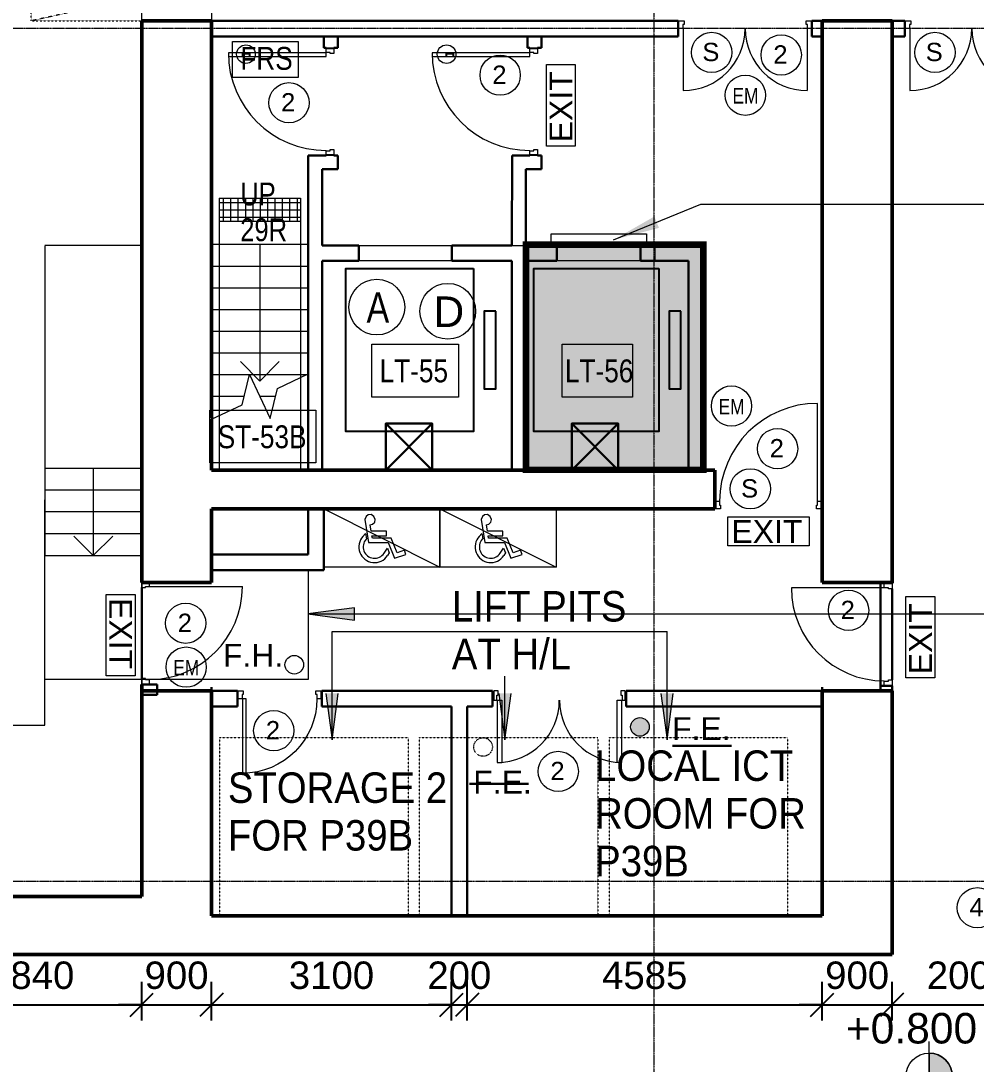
# Model space of a CAD drawing. Header units: millimetres. Extents: x -309924 to 219496, y -330797 to 211873.
# Drawn here: x 91681 to 104012, y 161093 to 174556 of the extents above; entities that cross this region are included whole.
import ezdxf

# ---------------------------------------------------------------- set-up
doc = ezdxf.new("R2010")
doc.units = ezdxf.units.MM
for name, pattern in [('Dash', [6, 3, -3]), ('Dash 1_16_', [3.175, 1.5875, -1.5875]), ('Grid Line', [21, 12, -3, 3, -3]), ('Hidden', [2.25, 1, -1.25]), ('Overhead', [1.8, 1.2, -0.6]), ('SMALL DASH', [1.06, 0.53, -0.53])]:
    doc.linetypes.add(name, pattern=pattern)
for name, color, linetype, lineweight in [('A-325-M_DOOR', 7, 'Continuous', 13), ('A-325-M_DOOR-3', 31, 'Continuous', 13), ('A-325-M_DOOR__FRAME', 7, 'Continuous', 18), ('A-325-M_DOOR_GLASS', 31, 'Continuous', 13), ('A-ANNO-DIMS', 7, 'Continuous', 9), ('A-ANNO-NOTE', 7, 'Continuous', 5), ('A-DETL', 102, 'Continuous', 5), ('A-DETL-GENF', 7, 'Continuous', 5), ('A-DETL-GENF-HDLN', 7, 'Hidden', 5), ('A-DOOR', 7, 'Continuous', 5), ('A-DOOR-OPNG', 7, 'Continuous', 18), ('A-FLOR', 7, 'Continuous', 18), ('G-ANNO-DIMS', 7, 'Continuous', 5), ('G-ANNO-TEXT', 7, 'Continuous', 5), ('I-WALL', 7, 'Continuous', 9), ('OAP280_C', 210, 'Continuous', 50), ('PHASE 2', 53, 'Dash 1_16_', 0), ('PHASE 2 UNDERLINE', 10, 'SMALL DASH', 35), ('REMOVED', 5, 'Dash', 5), ('S-GRID-1', 7, 'Grid Line', 5), ('S-STRS', 7, 'Continuous', 5), ('S-STRS-MBND', 7, 'Continuous', 5), ('UNDERLINE', 10, 'Continuous', 30)]:
    doc.layers.add(name, color=color, linetype=linetype, lineweight=lineweight)
doc.layers.add('A-Evtr', color=4, linetype='Continuous')
doc.styles.add('Arial Narrow_1', font='ARIALN.TTF', dxfattribs={"height": 294.984802})
doc.styles.add('Arial_1', font='arial.ttf', dxfattribs={"height": 393.413174})
doc.styles.add('Arial_11', font='arial.ttf', dxfattribs={"height": 354.071856})
doc.styles.add('Arial_2', font='arial.ttf', dxfattribs={"height": 1.475299})
doc.styles.add('Arial_5', font='arial.ttf', dxfattribs={"width": 0.9, "height": 393.413174})
doc.styles.add('Arial_6', font='arial.ttf', dxfattribs={"height": 1.18024})
doc.styles.add('Arial_7', font='arial.ttf', dxfattribs={"width": 0.8, "height": 1.967066})
doc.styles.add('Arial_8', font='arial.ttf', dxfattribs={"width": 0.8, "height": 295.05988})
doc.dimstyles.new('Diagonal_-_2_0mm_Arial', dxfattribs={"dimscale": 304.8, "dimtxt": 500, "dimasz": 0.984252, "dimexe": 0.984252, "dimexo": 0.984252, "dimgap": 0.656168, "dimtad": 1, "dimdec": 0, "dimrnd": 5, "dimzin": 0, "dimdsep": 46, "dimtxsty": 'Arial_11', "dimblk1": 'OBLIQUE', "dimblk2": 'OBLIQUE', "dimsah": 1, "dimcen": 0.09, "dimdle": 0.656168, "dimadec": 0, "dimazin": 0, "dimtfac": 1, "dimtdec": 4, "dimtix": 1, "dimtmove": 0, "dimatfit": 3, "dimfxl": 1, "dimtvp": 1, "dimtolj": 1, "dimtzin": 0, "dimarcsym": 2})

# ---------------------------------------------------------------- blocks, each defined once
blk = doc.blocks.new('ARC_ANN_SYMB_LIFT_FRS - FRS-LIFT-5376037-B2_F PLAN _2 OF 2_')
at = {"layer": 'A-ANNO-NOTE'}
blk.add_circle((0, 0), 1.8, dxfattribs=at)
at = {"layer": 'A-ANNO-NOTE', "insert": (0.07, 0.958), "char_height": 1.967, "width": 1.728, "attachment_point": 2, "line_spacing_factor": 0.938532, "style": 'Arial_7'}
blk.add_mtext('A', dxfattribs=at)
blk = doc.blocks.new('Spot Elevations - Spot Elevation - Exterior Filled-23614-B2_F PLAN _2 OF 2_')
at = {"layer": 'G-ANNO-DIMS'}
h = blk.add_hatch(color=256, dxfattribs=at)
edge = h.paths.add_edge_path(flags=0)
edge.add_arc((-2.24, 2.25), 1.5, 0, 90, ccw=False)
edge.add_line((-0.74, 2.25), (-2.24, 2.25))
edge.add_line((-2.24, 2.25), (-2.24, 3.75))
h = blk.add_hatch(color=256, dxfattribs=at)
edge = h.paths.add_edge_path(flags=0)
edge.add_arc((-2.24, 2.25), 1.5, 180, 270, ccw=False)
edge.add_line((-3.74, 2.25), (-2.24, 2.25))
edge.add_line((-2.24, 2.25), (-2.24, 0.75))
for p, q in [((-2.24, 0), (-2.24, 4.5)), ((-2.24, 3.75), (-2.24, 2.25)), ((-4.49, 2.25), (0.01, 2.25)), ((-2.24, 2.25), (-3.74, 2.25)), ((-2.24, 0.75), (-2.24, 2.25)), ((-2.24, 2.25), (-0.74, 2.25))]:
    blk.add_line(p, q, dxfattribs=at)
blk.add_circle((-2.24, 2.25), 1.5, dxfattribs=at)
for start, end in [(360, 90), (180, 270)]:
    blk.add_arc((-2.24, 2.25), 1.5, start, end, dxfattribs=at)
blk = doc.blocks.new('ARC_ANN_SYMB_LIFT_ACCESSIBLE - DISABILITY-LIFT-5376428-B1_F PLAN _2 OF 2_')
at = {"layer": 'A-ANNO-NOTE'}
blk.add_circle((0, 0), 1.8, dxfattribs=at)
at = {"layer": 'A-ANNO-NOTE', "insert": (0.07, 0.958), "char_height": 1.967, "width": 2.352, "attachment_point": 2, "line_spacing_factor": 0.938532, "style": 'Arial_2'}
blk.add_mtext('D', dxfattribs=at)
blk = doc.blocks.new('ARC_ANN_EXIT - ARC_ANN_EXIT-878429-B2_F PLAN _2 OF 2_')
at = {"layer": 'A-ANNO-NOTE'}
for p, q in [((-2.124, 0), (-2.124, 1.862)), ((-2.124, 1.862), (3.134, 1.862)), ((3.134, 1.862), (3.134, 0)), ((3.134, 0), (-2.124, 0))]:
    blk.add_line(p, q, dxfattribs=at)
at = {"layer": 'A-ANNO-NOTE', "insert": (0.406, 1.662), "char_height": 1.4753, "width": 5.454, "attachment_point": 2, "line_spacing_factor": 0.938532, "style": 'Arial_2'}
blk.add_mtext('EXIT', dxfattribs=at)
blk = doc.blocks.new('ARC_OPEN_O10 - 7000x5000mm-43300578-A3_B2_F')
at = {"layer": 'A-DOOR-OPNG', "color": 7, "linetype": 'Overhead', "lineweight": 5}
for p, q in [((-3500, 450), (3500, 450)), ((3500, -450), (-3500, -450))]:
    blk.add_line(p, q, dxfattribs=at)
blk = doc.blocks.new('ARC_OPEN_O10 - 1400x2100mm-44073962-A3_B2_F')
at = {"layer": 'A-DOOR-OPNG', "color": 7, "linetype": 'Overhead', "lineweight": 5}
blk.add_line((700, -450), (-700, -450), dxfattribs=at)
blk = doc.blocks.new('ARC_DOOR_T20_DOUBLE_BASIC - 1500x2100mm-41542107-A3_B2_F')
at = {"layer": 'A-DOOR'}
for p, q in [((-800, 0), (-800, 798)), ((800, 0), (800, 798))]:
    blk.add_line(p, q, dxfattribs=at)
at = {"layer": 'A-DOOR', "lineweight": 9}
for p, q in [((-863, 0), (-803, 0)), ((-788, -100), (-863, -100)), ((-803, 0), (-803, -53)), ((-803, -53), (-788, -53)), ((-788, -53), (-788, -100)), ((788, -100), (788, -53)), ((788, -53), (803, -53)), ((863, -100), (788, -100)), ((803, 0), (863, 0)), ((803, -53), (803, 0))]:
    blk.add_line(p, q, dxfattribs=at)
at = {"layer": 'A-DOOR'}
for centre, start, end in [((-800, 0), 0, 90), ((800, 0), 90, 180)]:
    blk.add_arc(centre, 799, start, end, dxfattribs=at)
blk = doc.blocks.new('ARC_DOOR_T20_DOUBLE_BASIC - 1500x2100mm-V4-A3_B2_F')
at = {"layer": 'A-DOOR'}
for p, q in [((-800, 0), (-800, 798)), ((800, 0), (800, 798))]:
    blk.add_line(p, q, dxfattribs=at)
at = {"layer": 'A-DOOR', "lineweight": 9}
for p, q in [((-863, 0), (-803, 0)), ((-863, -100), (-863, 0)), ((-788, -100), (-863, -100)), ((-803, 0), (-803, -53)), ((-803, -53), (-788, -53)), ((-788, -53), (-788, -100)), ((788, -100), (788, -53)), ((788, -53), (803, -53)), ((863, -100), (788, -100)), ((803, 0), (863, 0)), ((803, -53), (803, 0)), ((863, 0), (863, -100))]:
    blk.add_line(p, q, dxfattribs=at)
at = {"layer": 'A-DOOR'}
for centre, start, end in [((-800, 0), 0, 90), ((800, 0), 90, 180)]:
    blk.add_arc(centre, 799, start, end, dxfattribs=at)
blk = doc.blocks.new('ARC_DOOR_T10_SINGLE_BASIC - 1200x2100mm-44733128-A3_B2_F')
at = {"layer": 'A-DOOR'}
blk.add_line((631, -150), (631, 1112), dxfattribs=at)
at = {"layer": 'A-DOOR', "lineweight": 9}
for p, q in [((-694, -150), (-634, -150)), ((-619, -250), (-694, -250)), ((-634, -150), (-634, -203)), ((-634, -203), (-619, -203)), ((-619, -203), (-619, -250)), ((619, -250), (619, -203)), ((619, -203), (634, -203)), ((694, -250), (619, -250)), ((634, -150), (694, -150)), ((634, -203), (634, -150))]:
    blk.add_line(p, q, dxfattribs=at)
at = {"layer": 'A-DOOR'}
blk.add_arc((631, -150), 1262, 90, 180, dxfattribs=at)
blk = doc.blocks.new('ARC_DOOR_T10_SINGLE_BASIC - 1325x2100mm-44410475-A3_B2_F')
at = {"layer": 'A-DOOR', "lineweight": 9}
for p, q in [((-587.5, 100), (-662.5, 100)), ((-662.5, 100), (-662.5, 0)), ((-662.5, 0), (-602.5, 0)), ((-602.5, 0), (-602.5, 53)), ((-602.5, 53), (-587.5, 53)), ((-587.5, 53), (-587.5, 100)), ((662.5, 100), (587.5, 100)), ((587.5, 100), (587.5, 53)), ((587.5, 53), (602.5, 53)), ((602.5, 53), (602.5, 0)), ((602.5, 0), (662.5, 0)), ((662.5, 0), (662.5, 100))]:
    blk.add_line(p, q, dxfattribs=at)
at = {"layer": 'A-DOOR'}
blk.add_line((599.5, 0), (599.5, -1199), dxfattribs=at)
blk.add_arc((599.5, 0), 1199, 180, 270, dxfattribs=at)
blk = doc.blocks.new('ARC_DOOR_T10_SINGLE_BASIC - 1325x2100mm-44527885-A3_B2_F')
at = {"layer": 'A-DOOR'}
blk.add_line((599.5, 25), (599.5, 1224), dxfattribs=at)
at = {"layer": 'A-DOOR', "lineweight": 9}
for p, q in [((-662.5, 25), (-602.5, 25)), ((-662.5, -75), (-662.5, 25)), ((-602.5, 25), (-602.5, -28)), ((602.5, 25), (662.5, 25)), ((602.5, -28), (602.5, 25)), ((662.5, 25), (662.5, -75)), ((-587.5, -75), (-662.5, -75)), ((-602.5, -28), (-587.5, -28)), ((-587.5, -28), (-587.5, -75)), ((587.5, -75), (587.5, -28)), ((587.5, -28), (602.5, -28)), ((662.5, -75), (587.5, -75))]:
    blk.add_line(p, q, dxfattribs=at)
at = {"layer": 'A-DOOR'}
blk.add_arc((599.5, 25), 1199, 90, 180, dxfattribs=at)
blk = doc.blocks.new('ARC_ANN_SYMB_TRS - A-38408945-A3_B2_F')
at = {"layer": 'A-DETL-GENF'}
for p, q in [((-1500, 375), (0, 375)), ((-1500, -375), (-1500, 375)), ((-1500, 375), (0, -375)), ((-953, 279), (-969, 238)), ((-926, 298), (-953, 279)), ((-887, 301), (-926, 298)), ((-852, 278), (-887, 301)), ((-836, 240), (-852, 278)), ((0, 375), (0, -375)), ((0, 375), (1500, 375)), ((0, -375), (0, 375)), ((0, 375), (1500, -375)), ((547, 279), (531, 238)), ((574, 298), (547, 279)), ((613, 301), (574, 298)), ((648, 278), (613, 301)), ((664, 240), (648, 278)), ((1500, 375), (1500, -375)), ((-969, 238), (-923, -58)), ((-900, 169), (-870, 178)), ((-887, 86), (-900, 169)), ((-870, 178), (-843, 206)), ((-843, 206), (-836, 240)), ((531, 238), (577, -58)), ((600, 169), (630, 178)), ((613, 86), (600, 169)), ((630, 178), (657, 206)), ((657, 206), (664, 240)), ((-995, 20), (-960, 58)), ((-960, 58), (-948, -10)), ((-690, 86), (-887, 86)), ((-873, -1), (-878, 29)), ((-878, 29), (-690, 29)), ((-690, 29), (-690, 86)), ((505, 20), (540, 58)), ((540, 58), (552, -10)), ((810, 86), (613, 86)), ((627, -1), (622, 29)), ((622, 29), (810, 29)), ((810, 29), (810, 86)), ((-948, -10), (-954, -16)), ((-923, -58), (-668, -58)), ((-631, -1), (-873, -1)), ((-722, -196), (-679, -132)), ((-679, -132), (-655, -193)), ((-668, -58), (-586, -262)), ((-554, -190), (-631, -1)), ((552, -10), (546, -16)), ((577, -58), (832, -58)), ((869, -1), (627, -1)), ((778, -196), (821, -132)), ((821, -132), (845, -193)), ((832, -58), (914, -262)), ((946, -190), (869, -1)), ((-655, -193), (-677, -226)), ((-586, -262), (-441, -213)), ((-459, -156), (-554, -190)), ((-441, -213), (-459, -156)), ((845, -193), (823, -226)), ((914, -262), (1059, -213)), ((1041, -156), (946, -190)), ((1059, -213), (1041, -156)), ((0, -375), (-1500, -375)), ((1500, -375), (0, -375))]:
    blk.add_line(p, q, dxfattribs=at)
for centre, radius in [((-845, -115), 202), ((655, -115), 202), ((-845, -115), 147), ((655, -115), 147)]:
    blk.add_arc(centre, radius, 137.8468, 326.5012, dxfattribs=at)
blk = doc.blocks.new('_Oblique')
at = {"color": 0, "linetype": 'ByBlock', "lineweight": -2}
blk.add_line((-0.5, -0.5), (0.5, 0.5), dxfattribs=at)
blk = doc.blocks.new('*D202')
at = {"layer": 'A-ANNO-DIMS', "color": 0, "lineweight": -2, "transparency": 16777216}
for p, q in [((90401, 161657), (90401, 162157)), ((93241, 161657), (93241, 162157)), ((90201, 161857), (93441, 161857))]:
    blk.add_line(p, q, dxfattribs=at)
at = {"layer": 'Defpoints', "color": 0, "transparency": 16777216}
for p in [(93241, 161857), (90401, 161357), (93241, 161357)]:
    blk.add_point(p, dxfattribs=at)
at = {"layer": 'A-ANNO-DIMS', "color": 0, "lineweight": -2, "transparency": 16777216, "xscale": 299.9999999999999, "yscale": 299.9999999999999, "zscale": 299.9999999999999, "rotation": 180}
blk.add_blockref('_Oblique', (90401, 161857), dxfattribs=at)
at = {"layer": 'A-ANNO-DIMS', "color": 0, "lineweight": -2, "transparency": 16777216, "xscale": 299.9999999999999, "yscale": 299.9999999999999, "zscale": 299.9999999999999}
blk.add_blockref('_Oblique', (93241, 161857), dxfattribs=at)
at = {"layer": 'A-ANNO-DIMS', "color": 0, "transparency": 16777216, "insert": (91821, 162238), "char_height": 354.1, "attachment_point": 5, "style": 'Arial_11'}
blk.add_mtext('\\A1;2840', dxfattribs=at)
blk = doc.blocks.new('*D203')
at = {"layer": 'A-ANNO-DIMS', "color": 0, "lineweight": -2, "transparency": 16777216}
for p, q in [((93241, 161657), (93241, 162157)), ((94141, 161657), (94141, 162157)), ((93241, 161857), (92941, 161857)), ((93241, 161857), (94141, 161857)), ((94141, 161857), (94441, 161857))]:
    blk.add_line(p, q, dxfattribs=at)
at = {"layer": 'Defpoints', "color": 0, "transparency": 16777216}
for p in [(94141, 161857), (93241, 161357), (94141, 161357)]:
    blk.add_point(p, dxfattribs=at)
at = {"layer": 'A-ANNO-DIMS', "color": 0, "lineweight": -2, "transparency": 16777216, "xscale": 299.9999999999999, "yscale": 299.9999999999999, "zscale": 299.9999999999999}
blk.add_blockref('_Oblique', (93241, 161857), dxfattribs=at)
at = {"layer": 'A-ANNO-DIMS', "color": 0, "lineweight": -2, "transparency": 16777216, "xscale": 299.9999999999999, "yscale": 299.9999999999999, "zscale": 299.9999999999999, "rotation": 180}
blk.add_blockref('_Oblique', (94141, 161857), dxfattribs=at)
at = {"layer": 'A-ANNO-DIMS', "color": 0, "transparency": 16777216, "insert": (93691, 162238), "char_height": 354.1, "attachment_point": 5, "style": 'Arial_11'}
blk.add_mtext('\\A1;900', dxfattribs=at)
blk = doc.blocks.new('*D204')
at = {"layer": 'A-ANNO-DIMS', "color": 0, "lineweight": -2, "transparency": 16777216}
for p, q in [((94141, 161657), (94141, 162157)), ((97241, 161657), (97241, 162157)), ((93941, 161857), (97441, 161857))]:
    blk.add_line(p, q, dxfattribs=at)
at = {"layer": 'Defpoints', "color": 0, "transparency": 16777216}
for p in [(97241, 161857), (94141, 161357), (97241, 161357)]:
    blk.add_point(p, dxfattribs=at)
at = {"layer": 'A-ANNO-DIMS', "color": 0, "lineweight": -2, "transparency": 16777216, "xscale": 299.9999999999999, "yscale": 299.9999999999999, "zscale": 299.9999999999999, "rotation": 180}
blk.add_blockref('_Oblique', (94141, 161857), dxfattribs=at)
at = {"layer": 'A-ANNO-DIMS', "color": 0, "lineweight": -2, "transparency": 16777216, "xscale": 299.9999999999999, "yscale": 299.9999999999999, "zscale": 299.9999999999999}
blk.add_blockref('_Oblique', (97241, 161857), dxfattribs=at)
at = {"layer": 'A-ANNO-DIMS', "color": 0, "transparency": 16777216, "insert": (95691, 162238), "char_height": 354.1, "attachment_point": 5, "style": 'Arial_11'}
blk.add_mtext('\\A1;3100', dxfattribs=at)
blk = doc.blocks.new('*D205')
at = {"layer": 'A-ANNO-DIMS', "color": 0, "lineweight": -2, "transparency": 16777216}
for p, q in [((97241, 161657), (97241, 162157)), ((97441, 161657), (97441, 162157)), ((97241, 161857), (96941, 161857)), ((97241, 161857), (97441, 161857)), ((97441, 161857), (97741, 161857))]:
    blk.add_line(p, q, dxfattribs=at)
at = {"layer": 'Defpoints', "color": 0, "transparency": 16777216}
for p in [(97441, 161857), (97241, 161357), (97441, 161357)]:
    blk.add_point(p, dxfattribs=at)
at = {"layer": 'A-ANNO-DIMS', "color": 0, "lineweight": -2, "transparency": 16777216, "xscale": 299.9999999999999, "yscale": 299.9999999999999, "zscale": 299.9999999999999}
blk.add_blockref('_Oblique', (97241, 161857), dxfattribs=at)
at = {"layer": 'A-ANNO-DIMS', "color": 0, "lineweight": -2, "transparency": 16777216, "xscale": 299.9999999999999, "yscale": 299.9999999999999, "zscale": 299.9999999999999, "rotation": 180}
blk.add_blockref('_Oblique', (97441, 161857), dxfattribs=at)
at = {"layer": 'A-ANNO-DIMS', "color": 0, "transparency": 16777216, "insert": (97341, 162238), "char_height": 354.1, "attachment_point": 5, "style": 'Arial_11'}
blk.add_mtext('\\A1;200', dxfattribs=at)
blk = doc.blocks.new('*D206')
at = {"layer": 'A-ANNO-DIMS', "color": 0, "lineweight": -2, "transparency": 16777216}
for p, q in [((97441, 161657), (97441, 162157)), ((102026, 161657), (102026, 162157)), ((97241, 161857), (102226, 161857))]:
    blk.add_line(p, q, dxfattribs=at)
at = {"layer": 'Defpoints', "color": 0, "transparency": 16777216}
for p in [(102026, 161857), (97441, 161357), (102026, 161357)]:
    blk.add_point(p, dxfattribs=at)
at = {"layer": 'A-ANNO-DIMS', "color": 0, "lineweight": -2, "transparency": 16777216, "xscale": 299.9999999999999, "yscale": 299.9999999999999, "zscale": 299.9999999999999, "rotation": 180}
blk.add_blockref('_Oblique', (97441, 161857), dxfattribs=at)
at = {"layer": 'A-ANNO-DIMS', "color": 0, "lineweight": -2, "transparency": 16777216, "xscale": 299.9999999999999, "yscale": 299.9999999999999, "zscale": 299.9999999999999}
blk.add_blockref('_Oblique', (102026, 161857), dxfattribs=at)
at = {"layer": 'A-ANNO-DIMS', "color": 0, "transparency": 16777216, "insert": (99734, 162238), "char_height": 354.1, "attachment_point": 5, "style": 'Arial_11'}
blk.add_mtext('\\A1;4585', dxfattribs=at)
blk = doc.blocks.new('*D207')
at = {"layer": 'A-ANNO-DIMS', "color": 0, "lineweight": -2, "transparency": 16777216}
for p, q in [((102026, 161657), (102026, 162157)), ((102926, 161657), (102926, 162157)), ((102026, 161857), (101726, 161857)), ((102026, 161857), (102926, 161857)), ((102926, 161857), (103226, 161857))]:
    blk.add_line(p, q, dxfattribs=at)
at = {"layer": 'Defpoints', "color": 0, "transparency": 16777216}
for p in [(102926, 161857), (102026, 161357), (102926, 161357)]:
    blk.add_point(p, dxfattribs=at)
at = {"layer": 'A-ANNO-DIMS', "color": 0, "lineweight": -2, "transparency": 16777216, "xscale": 299.9999999999999, "yscale": 299.9999999999999, "zscale": 299.9999999999999}
blk.add_blockref('_Oblique', (102026, 161857), dxfattribs=at)
at = {"layer": 'A-ANNO-DIMS', "color": 0, "lineweight": -2, "transparency": 16777216, "xscale": 299.9999999999999, "yscale": 299.9999999999999, "zscale": 299.9999999999999, "rotation": 180}
blk.add_blockref('_Oblique', (102926, 161857), dxfattribs=at)
at = {"layer": 'A-ANNO-DIMS', "color": 0, "transparency": 16777216, "insert": (102476, 162238), "char_height": 354.1, "attachment_point": 5, "style": 'Arial_11'}
blk.add_mtext('\\A1;900', dxfattribs=at)
blk = doc.blocks.new('*D262')
at = {"layer": 'A-ANNO-DIMS', "color": 0, "lineweight": -2, "transparency": 16777216}
for p, q in [((102926, 161657), (102926, 162157)), ((104926, 161657), (104926, 162157)), ((102726, 161857), (105126, 161857))]:
    blk.add_line(p, q, dxfattribs=at)
at = {"layer": 'Defpoints', "color": 0, "transparency": 16777216}
for p in [(104926, 161857), (102926, 161357), (104926, 161357)]:
    blk.add_point(p, dxfattribs=at)
at = {"layer": 'A-ANNO-DIMS', "color": 0, "lineweight": -2, "transparency": 16777216, "xscale": 299.9999999999999, "yscale": 299.9999999999999, "zscale": 299.9999999999999, "rotation": 180}
blk.add_blockref('_Oblique', (102926, 161857), dxfattribs=at)
at = {"layer": 'A-ANNO-DIMS', "color": 0, "lineweight": -2, "transparency": 16777216, "xscale": 299.9999999999999, "yscale": 299.9999999999999, "zscale": 299.9999999999999}
blk.add_blockref('_Oblique', (104926, 161857), dxfattribs=at)
at = {"layer": 'A-ANNO-DIMS', "color": 0, "transparency": 16777216, "insert": (103926, 162238), "char_height": 354.1, "attachment_point": 5, "style": 'Arial_11'}
blk.add_mtext('\\A1;2000', dxfattribs=at)
blk = doc.blocks.new('ARC_ANN_SMOKE SEAL_HOLD OPEN DOOR_ - none-5827350-B2_F PLAN _2 OF 2_')
at = {"layer": 'A-ANNO-NOTE'}
blk.add_circle((0, 0), 1.3, dxfattribs=at)
at = {"layer": 'A-ANNO-NOTE', "insert": (-0.05, 0.62), "char_height": 1.18, "width": 1.3104, "attachment_point": 2, "line_spacing_factor": 0.938532, "style": 'Arial_6'}
blk.add_mtext('S', dxfattribs=at)
blk = doc.blocks.new('ARC_ANN_FIRE-RATING_four_ - none-909737-B2_F PLAN _2 OF 2_')
at = {"layer": 'A-ANNO-NOTE'}
blk.add_circle((0, 0), 1.3, dxfattribs=at)
at = {"layer": 'A-ANNO-NOTE', "insert": (-0.05, 0.62), "char_height": 1.18, "width": 1.0944, "attachment_point": 2, "line_spacing_factor": 0.938532, "style": 'Arial_6'}
blk.add_mtext('4', dxfattribs=at)
blk = doc.blocks.new('ARC_DOOR_METAL_M11-BH-I - 1200x2100mm-45992433-1985 - G')
at = {"layer": 'A-325-M_DOOR'}
for p, q in [((581, 1322), (581, 60)), ((631, 1322), (581, 1322)), ((631, 60), (631, 1322)), ((581, 60), (631, 60))]:
    blk.add_line(p, q, dxfattribs=at)
blk.add_arc((631, 60), 1262, 90, 180, dxfattribs=at)
at = {"layer": 'A-325-M_DOOR-3'}
for p, q in [((-694, 60), (-634, 60)), ((-694, -40), (-694, 60)), ((-634, 60), (-634, 7)), ((-634, 7), (-619, 7)), ((-619, 7), (-619, -40)), ((619, -40), (619, 7)), ((619, 7), (634, 7)), ((634, 60), (694, 60)), ((634, 7), (634, 60)), ((694, 60), (694, -40)), ((-619, -40), (-694, -40)), ((694, -40), (619, -40))]:
    blk.add_line(p, q, dxfattribs=at)
at = {"layer": 'A-325-M_DOOR__FRAME'}
for p, q in [((-684, 60), (-684, -40)), ((684, 60), (684, -40))]:
    blk.add_line(p, q, dxfattribs=at)
at = {"layer": 'A-325-M_DOOR_GLASS'}
for p, q in [((631, 1145), (581, 1145)), ((612, 1135), (581, 1135)), ((612, 1045), (612, 1145)), ((621, 1045), (621, 1145)), ((631, 1135), (621, 1135)), ((612, 1055), (581, 1055)), ((631, 1045), (581, 1045)), ((631, 1055), (621, 1055))]:
    blk.add_line(p, q, dxfattribs=at)
blk = doc.blocks.new('A$C6D657B21')
at = {"layer": 'A-ANNO-NOTE'}
for centre in [(128647, 84166), (128468, 80155), (121429, 76786)]:
    blk.add_circle(centre, 260, dxfattribs=at)
at = {"layer": 'A-ANNO-NOTE', "char_height": 200, "width": 218.88, "attachment_point": 2, "line_spacing_factor": 0.938532, "style": 'Arial_7'}
for insert in [(128648, 84259), (128469, 80247), (121430, 76879)]:
    blk.add_mtext('EM', dxfattribs=dict(at, insert=insert))
blk = doc.blocks.new('ARC_DOOR_METAL_M20-BH-I - 1600x2100mm-49794772-1985 - G')
at = {"layer": 'A-325-M_DOOR', "lineweight": 13}
for p, q in [((-793, 155), (-848, 155)), ((-848, 155), (-848, 35)), ((-793, 100), (-793, 155)), ((848, 155), (793, 155)), ((793, 155), (793, 100)), ((848, 35), (848, 155)), ((-848, 35), (-808, 35)), ((-808, 35), (-808, 100)), ((-808, 100), (-793, 100)), ((793, 100), (808, 100)), ((808, 100), (808, 35)), ((808, 35), (848, 35))]:
    blk.add_line(p, q, dxfattribs=at)
at = {"layer": 'A-325-M_DOOR'}
for p, q in [((-803, 35), (-743, 35)), ((-803, 35), (-803, -766.5)), ((-743, 35), (-743, -766.5)), ((743, 35), (803, 35)), ((743, -766.5), (743, 35)), ((803, 35), (803, -766.5)), ((-803, -766.5), (-743, -766.5)), ((803, -766.5), (743, -766.5))]:
    blk.add_line(p, q, dxfattribs=at)
for centre, start, end in [((-803, 35), 270, 360), ((803, 35), 180, 270)]:
    blk.add_arc(centre, 801.5, start, end, dxfattribs=at)
at = {"layer": 'A-325-M_DOOR__FRAME'}
for p, q in [((-848, 35), (-848, 155)), ((848, 35), (848, 100))]:
    blk.add_line(p, q, dxfattribs=at)
blk = doc.blocks.new('ARC_DOOR_TIMBER_T10-PT-R - 900x2100mm-53074048-1985 - G')
at = {"layer": 'A-325-M_DOOR', "lineweight": 13}
for p, q in [((-469, 100), (-544, 100)), ((-544, 100), (-544, 0)), ((-544, 0), (-484, 0)), ((-484, 0), (-484, 53)), ((-484, 53), (-469, 53)), ((-469, 53), (-469, 100)), ((544, 100), (469, 100)), ((469, 100), (469, 53)), ((469, 53), (484, 53)), ((484, 53), (484, 0)), ((484, 0), (544, 0)), ((544, 0), (544, 100))]:
    blk.add_line(p, q, dxfattribs=at)
at = {"layer": 'A-325-M_DOOR'}
for p, q in [((431, 0), (481, 0)), ((431, -962), (431, 0)), ((481, 0), (481, -962)), ((481, -962), (431, -962))]:
    blk.add_line(p, q, dxfattribs=at)
blk.add_arc((481, 0), 962, 180, 270, dxfattribs=at)
at = {"layer": 'A-325-M_DOOR__FRAME'}
for p, q in [((-534, 0), (-534, 100)), ((534, 0), (534, 100))]:
    blk.add_line(p, q, dxfattribs=at)

msp = doc.modelspace()

# ---------------------------------------------------------------- hatches: boundary and pattern name
at = {"layer": 'A-DETL-GENF'}
h = msp.add_hatch(dxfattribs=at)
h.set_pattern_fill('ANSI37', color=256, scale=30, angle=45, style=0)
h.paths.add_polyline_path([(94241.3, 172268.5), (95291.3, 172268.5), (95291.3, 171968.5), (94241.3, 171968.5)])
at = {"layer": 'G-ANNO-TEXT'}
for points in [[(99332.6, 171730.8), (99917.9, 171884.9), (99858, 172031.1)], [(95386.2, 166903.2), (95986.2, 166824.2), (95986.2, 166982.2)], [(95698.4, 165276.3), (95777.4, 165876.3), (95619.4, 165876.3)], [(97929.6, 165276.3), (98008.6, 165876.3), (97850.6, 165876.3)], [(100023.1, 165276.3), (100102.1, 165876.3), (99944.1, 165876.3)]]:
    msp.add_hatch(color=256, dxfattribs=at).paths.add_polyline_path(points, flags=0)
at = {"layer": 'PHASE 2', "ltscale": 0.001, "transparency": 33554508}
h = msp.add_hatch(color=256, dxfattribs=at)
h.dxf.hatch_style = 1
h.paths.add_polyline_path([(100480.4, 171658.5), (99681.6, 171658.5), (98600.4, 171658.5), (98200.4, 171658.5), (98200.4, 168758.5), (100480.4, 168762.4)])
at = {"layer": 'UNDERLINE'}
h = msp.add_hatch(color=256, dxfattribs=at)
h.dxf.hatch_style = 1
edge = h.paths.add_edge_path()
edge.add_arc((99672.4, 165444.6), 120, 0, 360)

# ---------------------------------------------------------------- linework, layer by layer
at = {"layer": 'A-ANNO-NOTE'}
for centre, radius in [((101495.8, 174116.6), 260), ((94586.3, 174126.5), 120), ((97176.3, 174126.5), 120), ((97868.3, 173855.5), 260), ((95141.8, 173499.6), 260), ((101448.8, 169035.6), 260), ((102364.8, 166949), 260), ((93807.8, 166782.6), 260), ((95210.3, 166247.5), 120), ((94945.5, 165396.7), 260), ((99672.4, 165444.6), 120), ((98617.9, 164870.4), 260)]:
    msp.add_circle(centre, radius, dxfattribs=at)
at = {"layer": 'A-DETL'}
for p, q in [((94241.3, 172268.5), (94241.3, 168758.5)), ((95291.3, 172268.5), (95291.3, 168758.5)), ((94766.3, 171668.5), (94766.3, 169908.5)), ((95571.3, 171658.5), (99851.3, 171658.5)), ((94766.3, 169908.5), (94516.3, 170158.5)), ((94766.3, 169908.5), (95016.3, 170158.5)), ((92616.3, 168778.5), (92616.3, 167658.5)), ((92616.3, 167658.5), (92366.3, 167908.5)), ((92616.3, 167658.5), (92866.3, 167908.5))]:
    msp.add_line(p, q, dxfattribs=at)
at = {"layer": 'A-DETL', "linetype": 'Overhead'}
for p, q in [((91991.3, 171658.5), (91986.4, 166058.5)), ((93241.3, 171658.5), (91991.3, 171658.5)), ((95391.3, 167468.5), (95391.3, 166058.5)), ((95391.3, 166058.5), (91986.4, 166058.5))]:
    msp.add_line(p, q, dxfattribs=at)
at = {"layer": 'A-DETL'}
for points in [[(94241.3, 172268.5), (95291.3, 172268.5)], [(95291.3, 171968.5), (94241.3, 171968.5)]]:
    msp.add_lwpolyline(points, dxfattribs=at)
at = {"layer": 'A-DETL-GENF-HDLN'}
for p, q in [((91812.4, 174556), (91812.5, 181556)), ((99812.4, 176305.9), (91812.4, 174556)), ((91812.4, 174556), (93241.3, 174555.9))]:
    msp.add_line(p, q, dxfattribs=at)
for points in [[(94251.2, 165308.2), (96678.8, 165308.2), (96678.8, 163010.3), (94251.2, 163010.3)], [(96828.8, 165308.2), (99128.8, 165308.2), (99128.8, 163010.3), (96828.8, 163010.3)], [(99278.8, 165308.2), (101578.8, 165308.2), (101578.8, 163010.3), (99278.8, 163010.3)]]:
    msp.add_lwpolyline(points, close=True, dxfattribs=at)
at = {"layer": 'A-Evtr', "lineweight": -3, "ltscale": 100}
for points in [[(97524.4, 171358.5), (97524.4, 169258.5), (95874.4, 169258.5), (95874.4, 171358.5)], [(99914.4, 171358.5), (99914.4, 169258.5), (98301.3, 169258.5), (98301.3, 171358.5)], [(97811.4, 170808.5), (97661.4, 170808.5), (97661.4, 169808.5), (97811.4, 169808.5)], [(100201.3, 170808.5), (100051.3, 170808.5), (100051.3, 169808.5), (100201.3, 169808.5)]]:
    msp.add_lwpolyline(points, close=True, dxfattribs=at)
at = {"layer": 'A-FLOR'}
for p, q in [((99681.6, 171658.5), (98600.4, 171658.5)), ((97245.4, 171458.5), (96045.4, 171458.5)), ((99681.6, 171458.5), (98600.4, 171458.5)), ((91991.3, 167658.5), (93241.3, 167658.5)), ((91991.3, 165466), (91991.3, 167658.5)), ((86354.7, 165466), (91991.3, 165466))]:
    msp.add_line(p, q, dxfattribs=at)
msp.add_lwpolyline([(98525.4, 171658.5), (98525.4, 171808.5), (99756.6, 171808.5), (99756.6, 171658.5)], dxfattribs=at)
at = {"layer": 'G-ANNO-TEXT'}
for p, q in [((99332.6, 171730.8), (100459.8, 172192)), ((100459.8, 172192), (135252.1, 172192)), ((99868.3, 171476.2), (99868.3, 171634.2)), ((95986.2, 166982.2), (95386.2, 166903.2)), ((95986.2, 166824.2), (95986.2, 166982.2)), ((95386.2, 166903.2), (95986.2, 166824.2)), ((95386.2, 166903.2), (107161.2, 166903.2)), ((95698.4, 165276.3), (95698.4, 166674.5)), ((95698.4, 166674.5), (100023.1, 166674.5)), ((100023.1, 165276.3), (100023.1, 166674.5)), ((97929.6, 165276.3), (97929.6, 166100)), ((95619.4, 165876.3), (95698.4, 165276.3)), ((95698.4, 165276.3), (95777.4, 165876.3)), ((97850.6, 165876.3), (97929.6, 165276.3)), ((97929.6, 165276.3), (98008.6, 165876.3)), ((99944.1, 165876.3), (100023.1, 165276.3)), ((100023.1, 165276.3), (100102.1, 165876.3))]:
    msp.add_line(p, q, dxfattribs=at)
at = {"layer": 'G-ANNO-TEXT', "flags": 128}
for points in [[(94414.4, 174290), (95261.1, 174290), (95261.1, 173826.4), (94414.4, 173826.4)], [(96212.8, 170382.4), (97330.9, 170382.4), (97330.9, 169701.4), (96212.8, 169701.4)], [(98668.9, 170382.4), (99578, 170382.4), (99578, 169701.4), (98668.9, 169701.4)], [(94122.5, 169532), (95489.4, 169532), (95489.4, 168851), (94122.5, 168851)]]:
    msp.add_lwpolyline(points, close=True, dxfattribs=at)
at = {"layer": 'I-WALL', "lineweight": 30}
for p, q in [((93241.3, 174556), (93241.3, 167308.5)), ((100167.3, 174556), (93241.3, 174556)), ((100167.3, 174356), (100167.3, 174556)), ((103093.3, 174556), (101893.3, 174556)), ((101893.3, 174556), (101893.3, 174356)), ((103093.3, 174356), (103093.3, 174556)), ((94141.3, 169428.5), (94141.3, 174356)), ((94141.3, 174356), (100167.3, 174356)), ((95591.3, 174356), (95591.3, 174208.5)), ((95771.3, 174208.5), (95771.3, 174356)), ((98221.3, 174356), (98221.3, 174208.5)), ((98401.3, 174208.5), (98401.3, 174356)), ((101893.3, 174356), (102026.3, 174356)), ((102026.3, 174356), (102026.3, 167308.5)), ((102926.3, 174356), (103093.3, 174356)), ((102926.3, 167301), (102926.3, 174356)), ((95591.3, 174208.5), (95621.3, 174208.5)), ((95721.3, 174208.5), (95771.3, 174208.5)), ((98221.3, 174208.5), (98251.3, 174208.5)), ((98351.3, 174208.5), (98401.3, 174208.5)), ((95391.3, 172820.5), (95391.3, 168758.5)), ((95621.3, 172820.5), (95391.3, 172820.5)), ((95771.3, 172820.5), (95721.3, 172820.5)), ((95771.3, 172640.5), (95771.3, 172820.5)), ((98021.5, 172820.5), (98020.4, 171658.5)), ((98251.3, 172820.5), (98021.5, 172820.5)), ((98401.3, 172820.5), (98351.3, 172820.5)), ((98401.3, 172640.5), (98401.3, 172820.5)), ((95571.3, 171658.5), (95571.3, 172640.5)), ((95571.3, 172640.5), (95771.3, 172640.5)), ((98200.4, 171658.5), (98201.3, 172640.5)), ((98201.3, 172640.5), (98401.3, 172640.5)), ((96045.4, 171658.5), (95571.3, 171658.5)), ((96045.4, 171458.5), (96045.4, 171658.5)), ((98020.4, 171658.5), (97245.4, 171658.5)), ((97245.4, 171658.5), (97245.4, 171458.5)), ((98600.4, 171658.5), (98200.4, 171658.5)), ((98600.4, 171458.5), (98600.4, 171658.5)), ((100480.4, 171658.5), (99681.6, 171658.5)), ((99681.6, 171658.5), (99681.6, 171458.5)), ((100480.4, 168758.5), (100480.4, 171658.5)), ((95571.3, 168758.5), (95571.3, 171458.5)), ((95571.3, 171458.5), (96045.4, 171458.5)), ((97245.4, 171458.5), (98020.4, 171458.5)), ((98020.4, 171458.5), (98020.4, 168758.5)), ((98200.4, 168758.5), (98200.4, 171458.5)), ((98200.4, 171458.5), (98600.4, 171458.5)), ((99681.6, 171458.5), (100300.4, 171458.5)), ((100300.4, 171458.5), (100300.4, 168758.5)), ((94141.3, 168758.5), (94141.3, 169417)), ((96391.3, 169358.5), (96991.3, 168758.5)), ((96991.3, 169358.5), (96391.3, 168758.5)), ((98791.3, 169358.5), (99391.3, 168758.5)), ((99391.3, 169358.5), (98791.3, 168758.5)), ((95391.3, 168758.5), (94141.3, 168758.5)), ((98020.4, 168758.5), (95571.3, 168758.5)), ((100300.4, 168758.5), (98200.4, 168758.5)), ((100638.3, 168758.5), (100480.4, 168758.5)), ((100638.3, 168258.5), (100638.3, 168758.5)), ((94141.3, 167668.5), (94141.3, 168258.5)), ((94141.3, 168258.5), (95391.3, 168258.5)), ((95391.3, 168258.5), (95391.3, 167668.5)), ((95591.3, 168258.5), (100638.3, 168258.5)), ((95591.3, 167468.5), (95591.3, 168258.5)), ((95391.3, 167668.5), (94141.3, 167668.5)), ((94141.3, 167308.5), (94141.3, 167468.5)), ((94141.3, 167468.5), (95591.3, 167468.5)), ((93241.3, 167308.5), (94141.3, 167308.5)), ((93241.3, 166068.5), (93241.3, 167243.5)), ((102026.3, 167308.5), (102926.3, 167308.5)), ((102776.3, 167301), (102926.3, 167301)), ((102776.3, 167301), (102776.3, 165908.5)), ((102926.3, 167226), (102926.3, 166051)), ((93241.3, 165993.5), (93241.3, 163258.5)), ((93441.3, 165993.5), (93241.3, 165993.5)), ((94141.3, 165908.5), (93241.3, 165908.5)), ((93441.3, 165858.5), (93441.3, 165993.5)), ((94141.3, 165908.5), (94141.3, 165958.5)), ((94477.4, 165908.5), (94141.3, 165908.5)), ((94477.4, 165908.5), (94477.4, 165708.5)), ((95831.3, 165908.5), (95565.4, 165908.5)), ((95565.4, 165708.5), (95565.4, 165908.5)), ((97770.3, 165908.5), (95831.3, 165908.5)), ((97770.3, 165708.5), (97770.3, 165908.5)), ((102026.3, 165908.5), (99496.3, 165908.5)), ((99496.3, 165908.5), (99496.3, 165708.5)), ((102026.3, 165958.5), (102026.3, 165908.5)), ((102026.3, 165908.5), (102926.3, 165908.5)), ((102926.3, 165976), (102776.3, 165976)), ((102926.3, 162508.5), (102926.3, 165976)), ((93241.3, 165858.5), (93441.3, 165858.5)), ((94141.3, 165708.5), (94477.4, 165708.5)), ((94141.3, 163008.5), (94141.3, 165658.5)), ((95565.4, 165708.5), (95831.3, 165708.5)), ((95831.3, 165708.5), (97241.3, 165708.5)), ((97241.3, 165708.5), (97241.3, 163008.5)), ((97441.3, 165708.5), (97770.3, 165708.5)), ((97441.3, 163008.5), (97441.3, 165708.5)), ((99496.3, 165708.5), (102026.3, 165708.5)), ((102026.3, 165658.5), (102026.3, 163008.5)), ((93241.3, 163258.5), (90401.3, 163258.5)), ((98726.3, 163008.5), (94141.3, 163008.5)), ((102026.3, 163008.5), (98726.3, 163008.5)), ((90601.3, 162508.5), (102926.3, 162508.5))]:
    msp.add_line(p, q, dxfattribs=at)
for points in [[(96391.3, 168758.5), (96991.3, 168758.5), (96991.3, 169358.5), (96391.3, 169358.5)], [(98791.3, 168758.5), (99391.3, 168758.5), (99391.3, 169358.5), (98791.3, 169358.5)]]:
    msp.add_lwpolyline(points, close=True, dxfattribs=at)
at = {"layer": 'OAP280_C'}
for p, q in [((93241.3, 174556), (93241.3, 167308.5)), ((94141.3, 174556), (93241.3, 174556)), ((94141.3, 169428.5), (94141.3, 174556)), ((102026.3, 174556), (102026.3, 167308.5)), ((102926.3, 174556), (102026.3, 174556)), ((102926.3, 167301), (102926.3, 174556)), ((94141.3, 168758.5), (94141.3, 169417.1)), ((98020.4, 168758.5), (94141.3, 168758.5)), ((100480.4, 168758.5), (98020.4, 168758.5)), ((100638.3, 168758.5), (100480.4, 168758.5)), ((100638.3, 168258.5), (100638.3, 168758.5)), ((94141.3, 167308.5), (94141.3, 168258.5)), ((94141.3, 168258.5), (100638.3, 168258.5)), ((93241.3, 167308.5), (94141.3, 167308.5)), ((102026.3, 167308.5), (102926.3, 167308.5)), ((93241.3, 165993.5), (93241.3, 163258.5)), ((94141.3, 165908.5), (93241.3, 165908.5)), ((94141.3, 163008.5), (94141.3, 165908.5)), ((102026.3, 165908.5), (102026.3, 163008.5)), ((102026.3, 165908.5), (102926.3, 165908.5)), ((102926.3, 162508.5), (102926.3, 165908.5)), ((93241.3, 163258.5), (90401.3, 163258.5)), ((102026.3, 163008.5), (94141.3, 163008.5)), ((90401.3, 162508.5), (102926.3, 162508.5))]:
    msp.add_line(p, q, dxfattribs=at)
at = {"layer": 'PHASE 2 UNDERLINE', "linetype": 'Dash 1_16_', "const_width": 85}
msp.add_lwpolyline([(98200.5, 171667.2), (100491.4, 171667.2), (100491.3, 168762.4), (98200.4, 168762.4)], close=True, dxfattribs=at)
at = {"layer": 'REMOVED'}
msp.add_circle((97647.5, 165185.7), 120, dxfattribs=at)
at = {"layer": 'S-GRID-1'}
for p, q in [((99851.5, 210672.6), (99851.1, 140117.7)), ((-10508.1, 174464.5), (128177.4, 174463.8)), ((-10508.1, 163456.2), (128177.4, 163455.5))]:
    msp.add_line(p, q, dxfattribs=at)
at = {"layer": 'S-STRS'}
for p, q in [((95391.3, 171668.5), (94141.3, 171668.5)), ((95391.3, 171388.5), (94141.3, 171388.5)), ((95391.3, 171108.5), (94141.3, 171108.5)), ((95391.3, 170828.5), (94141.3, 170828.5)), ((95391.3, 170548.5), (94141.3, 170548.5)), ((95391.3, 170268.5), (94141.3, 170268.5)), ((94633.5, 169988.5), (94141.3, 169988.5)), ((95366.8, 169988.5), (94635.8, 169988.5)), ((94565.4, 169708.5), (94141.3, 169708.5)), ((94967.2, 169708.5), (94766.3, 169708.5)), ((94141.3, 169428.5), (94141.3, 169417)), ((94165.9, 169428.5), (94141.3, 169428.5)), ((94899.2, 169428.5), (94896.9, 169428.5)), ((93241.3, 168778.5), (91991.3, 168778.5)), ((91991.3, 168778.5), (91991.3, 167658.5)), ((93241.3, 168498.5), (91991.3, 168498.5)), ((93241.3, 168218.5), (91991.3, 168218.5)), ((93241.3, 167938.5), (91991.3, 167938.5))]:
    msp.add_line(p, q, dxfattribs=at)
at = {"layer": 'S-STRS', "linetype": 'Overhead'}
for p, q in [((95391.3, 171668.5), (94141.3, 171668.5)), ((95391.3, 171388.5), (94141.3, 171388.5)), ((95391.3, 171108.5), (94141.3, 171108.5)), ((95391.3, 170828.5), (94141.3, 170828.5)), ((95391.3, 170548.5), (94141.3, 170548.5)), ((95391.3, 170268.5), (94141.3, 170268.5)), ((94633.5, 169988.5), (94141.3, 169988.5)), ((95366.8, 169988.5), (94635.8, 169988.5)), ((94565.4, 169708.5), (94141.3, 169708.5)), ((94967.2, 169708.5), (94766.3, 169708.5)), ((94165.9, 169428.5), (94141.3, 169428.5)), ((94899.2, 169428.5), (94896.9, 169428.5)), ((93241.3, 168778.5), (91991.3, 168778.5)), ((93241.3, 168498.5), (91991.3, 168498.5)), ((93241.3, 168218.5), (91991.3, 168218.5)), ((93241.3, 167938.5), (91991.3, 167938.5))]:
    msp.add_line(p, q, dxfattribs=at)
at = {"layer": 'S-STRS-MBND'}
for p, q in [((94539.8, 169602.8), (94634.3, 169991.7)), ((94634.3, 169991.7), (94898.4, 169425.3)), ((94992.9, 169814.1), (95391.3, 169999.9)), ((94898.4, 169425.3), (94992.9, 169814.1)), ((94141.3, 169417), (94539.8, 169602.8))]:
    msp.add_line(p, q, dxfattribs=at)
at = {"layer": 'UNDERLINE'}
for points in [[(100854.5, 165200.5), (100094.4, 165200.5)], [(98234.2, 164710.4), (97474.1, 164710.4)]]:
    msp.add_lwpolyline(points, dxfattribs=at)

# ---------------------------------------------------------------- block references
at = {"layer": 'A-325-M_DOOR'}
for p, rotation in [((95681.3, 173514.5), 89.99999999999982), ((98311.3, 173514.5), 90)]:
    msp.add_blockref('ARC_DOOR_METAL_M11-BH-I - 1200x2100mm-45992433-1985 - G', p, dxfattribs=dict(at, rotation=rotation))
at = {"layer": 'A-325-M_DOOR', "xscale": -1}
msp.add_blockref('ARC_DOOR_TIMBER_T10-PT-R - 900x2100mm-53074048-1985 - G', (95021.4, 165808.5), dxfattribs=at)
at = {"layer": 'A-325-M_DOOR'}
msp.add_blockref('ARC_DOOR_METAL_M20-BH-I - 1600x2100mm-49794772-1985 - G', (98633.3, 165753.5), dxfattribs=at)
at = {"layer": 'A-ANNO-NOTE'}
msp.add_blockref('A$C6D657B21', (-27614.1, 89430.5), dxfattribs=at)
at = {"layer": 'A-ANNO-NOTE', "xscale": 200, "yscale": 200, "zscale": 200}
for name, p in [('ARC_ANN_SMOKE SEAL_HOLD OPEN DOOR_ - none-5827350-B2_F PLAN _2 OF 2_', (100597.8, 174148.9)), ('ARC_ANN_SMOKE SEAL_HOLD OPEN DOOR_ - none-5827350-B2_F PLAN _2 OF 2_', (103480.9, 174148.9)), ('ARC_ANN_SYMB_LIFT_FRS - FRS-LIFT-5376037-B2_F PLAN _2 OF 2_', (96275.7, 170862.7)), ('ARC_ANN_SYMB_LIFT_ACCESSIBLE - DISABILITY-LIFT-5376428-B1_F PLAN _2 OF 2_', (97191.5, 170808.2)), ('ARC_ANN_SMOKE SEAL_HOLD OPEN DOOR_ - none-5827350-B2_F PLAN _2 OF 2_', (101097.6, 168517.4)), ('ARC_ANN_EXIT - ARC_ANN_EXIT-878429-B2_F PLAN _2 OF 2_', (101229.8, 167781.8)), ('ARC_ANN_FIRE-RATING_four_ - none-909737-B2_F PLAN _2 OF 2_', (104027.9, 163111.4))]:
    msp.add_blockref(name, p, dxfattribs=at)
for p, rotation in [((98837.6, 173366), 90), ((92784, 166729), 270), ((103478, 166503), 90)]:
    msp.add_blockref('ARC_ANN_EXIT - ARC_ANN_EXIT-878429-B2_F PLAN _2 OF 2_', p, dxfattribs=dict(at, rotation=rotation))
at = {"layer": 'A-DETL-GENF'}
msp.add_blockref('ARC_ANN_SYMB_TRS - A-38408945-A3_B2_F', (97091.4, 167883), dxfattribs=at)
at = {"layer": 'A-DOOR'}
for name, p, rotation in [('ARC_OPEN_O10 - 7000x5000mm-43300578-A3_B2_F', (93691.3, 178056), 90), ('ARC_DOOR_T20_DOUBLE_BASIC - 1500x2100mm-V4-A3_B2_F', (101030.3, 174456), 180), ('ARC_DOOR_T20_DOUBLE_BASIC - 1500x2100mm-41542107-A3_B2_F', (103956.3, 174456), 180), ('ARC_DOOR_T10_SINGLE_BASIC - 1325x2100mm-44410475-A3_B2_F', (93341.3, 166656), 90), ('ARC_OPEN_O10 - 1400x2100mm-44073962-A3_B2_F', (93691.3, 166608.5), 270), ('ARC_DOOR_T10_SINGLE_BASIC - 1325x2100mm-44527885-A3_B2_F', (102851.3, 166638.5), 90), ('ARC_OPEN_O10 - 1400x2100mm-44073962-A3_B2_F', (102476.3, 166608.5), 90)]:
    msp.add_blockref(name, p, dxfattribs=dict(at, rotation=rotation))
msp.add_blockref('ARC_DOOR_T10_SINGLE_BASIC - 1200x2100mm-44733128-A3_B2_F', (101332.3, 168508.5), dxfattribs=at)
at = {"layer": 'G-ANNO-DIMS', "xscale": 199.9999999999998, "yscale": 199.9999999999998, "zscale": 199.9999999999998}
msp.add_blockref('Spot Elevations - Spot Elevation - Exterior Filled-23614-B2_F PLAN _2 OF 2_', (103853.4, 160485.6), dxfattribs=at)

# ---------------------------------------------------------------- texts
at = {"layer": 'A-ANNO-NOTE', "attachment_point": 2, "line_spacing_factor": 0.938532}
for s, insert, char_height, width, style in [('2', (101485.7, 174240.6), 236, 218.88, 'Arial_6'), ('2', (97858.3, 173979.5), 236, 218.88, 'Arial_6'), ('2', (95131.7, 173623.6), 236, 218.88, 'Arial_6'), ('2', (101438.7, 169159.6), 236, 218.88, 'Arial_6'), ('2', (102354.7, 167073), 236, 218.88, 'Arial_6'), ('2', (93797.7, 166906.6), 236, 218.88, 'Arial_6'), ('F.H.', (94678.8, 166515.7), 295.06, 900, 'Arial_2'), ('2', (94935.4, 165520.8), 236, 218.88, 'Arial_6'), ('F.E.', (100465, 165570.5), 295.06, 900, 'Arial_2'), ('2', (98607.9, 164994.4), 236, 218.88, 'Arial_6')]:
    msp.add_mtext(s, dxfattribs=dict(at, insert=insert, char_height=char_height, width=width, style=style))
at = {"layer": 'G-ANNO-DIMS', "insert": (102329.4, 161753.1), "char_height": 393.41, "width": 2020.8, "attachment_point": 1, "line_spacing_factor": 0.938532, "style": 'Arial_1'}
msp.add_mtext('+0.800', dxfattribs=at)
at = {"layer": 'G-ANNO-TEXT', "attachment_point": 1}
for s, insert, char_height, width, line_spacing_factor, style in [('FRS', (94514.4, 174219.7), 294.98, 1098, 0.968573, 'Arial Narrow_1'), ('UP\\P29R', (94512.9, 172469.8), 295.06, 712.8, 0.938532, 'Arial_8'), ('LT-55', (96312.8, 170186.9), 294.98, 1051.2, 0.968573, 'Arial Narrow_1'), ('LT-56', (98704.8, 170186.9), 294.98, 1051.2, 0.968573, 'Arial Narrow_1'), ('ST-53B', (94222.5, 169336.5), 294.98, 1368, 0.968573, 'Arial Narrow_1'), ('LIFT PITS\\PAT H/L', (97244.1, 167198.2), 393.41, 4032, 0.938532, 'Arial_5'), ('LOCAL ICT ROOM FOR P39B', (99093.7, 165141.7), 393.413, 2875.368, 0.938532, 'Arial_5'), ('STORAGE 2 FOR P39B', (94353.4, 164858), 393.413, 3570.979, 0.938532, 'Arial_5')]:
    msp.add_mtext(s, dxfattribs=dict(at, insert=insert, char_height=char_height, width=width, line_spacing_factor=line_spacing_factor, style=style))
at = {"layer": 'REMOVED', "insert": (97898.1, 164879.9), "char_height": 295.06, "width": 900, "attachment_point": 2, "line_spacing_factor": 0.938532, "style": 'Arial_2'}
msp.add_mtext('F.E.', dxfattribs=at)

# ---------------------------------------------------------------- dimensions: what is measured, and where the dimension line sits
at = {"layer": 'A-ANNO-DIMS'}
for base, p1, p2, picture, middle in [((93241.3, 161857.2), (90401.3, 161357.2), (93241.3, 161357.2), '*D202', (91821.3, 162237.9)), ((94141.3, 161857.2), (93241.3, 161357.2), (94141.3, 161357.2), '*D203', (93691.3, 162237.9)), ((97241.3, 161857.2), (94141.3, 161357.2), (97241.3, 161357.2), '*D204', (95691.3, 162238.1)), ((97441.3, 161857.2), (97241.3, 161357.2), (97441.3, 161357.2), '*D205', (97341.3, 162237.9)), ((102026.3, 161857.2), (97441.3, 161357.2), (102026.3, 161357.2), '*D206', (99733.8, 162237.9)), ((102926.3, 161857.2), (102026.3, 161357.2), (102926.3, 161357.2), '*D207', (102476.3, 162237.9)), ((104926.4, 161857.2), (102926.3, 161357.2), (104926.4, 161357.2), '*D262', (103926.4, 162237.9))]:
    dim = msp.add_linear_dim(base=base, p1=p1, p2=p2, dimstyle='Diagonal_-_2_0mm_Arial', override={"dimpost": '<>', "dimtmove": 1, "dimarcsym": 2}, dxfattribs=at)
    dim.commit()
    dim.dimension.update_dxf_attribs({"geometry": picture, "text_midpoint": middle})

doc.saveas('drawing.dxf')
